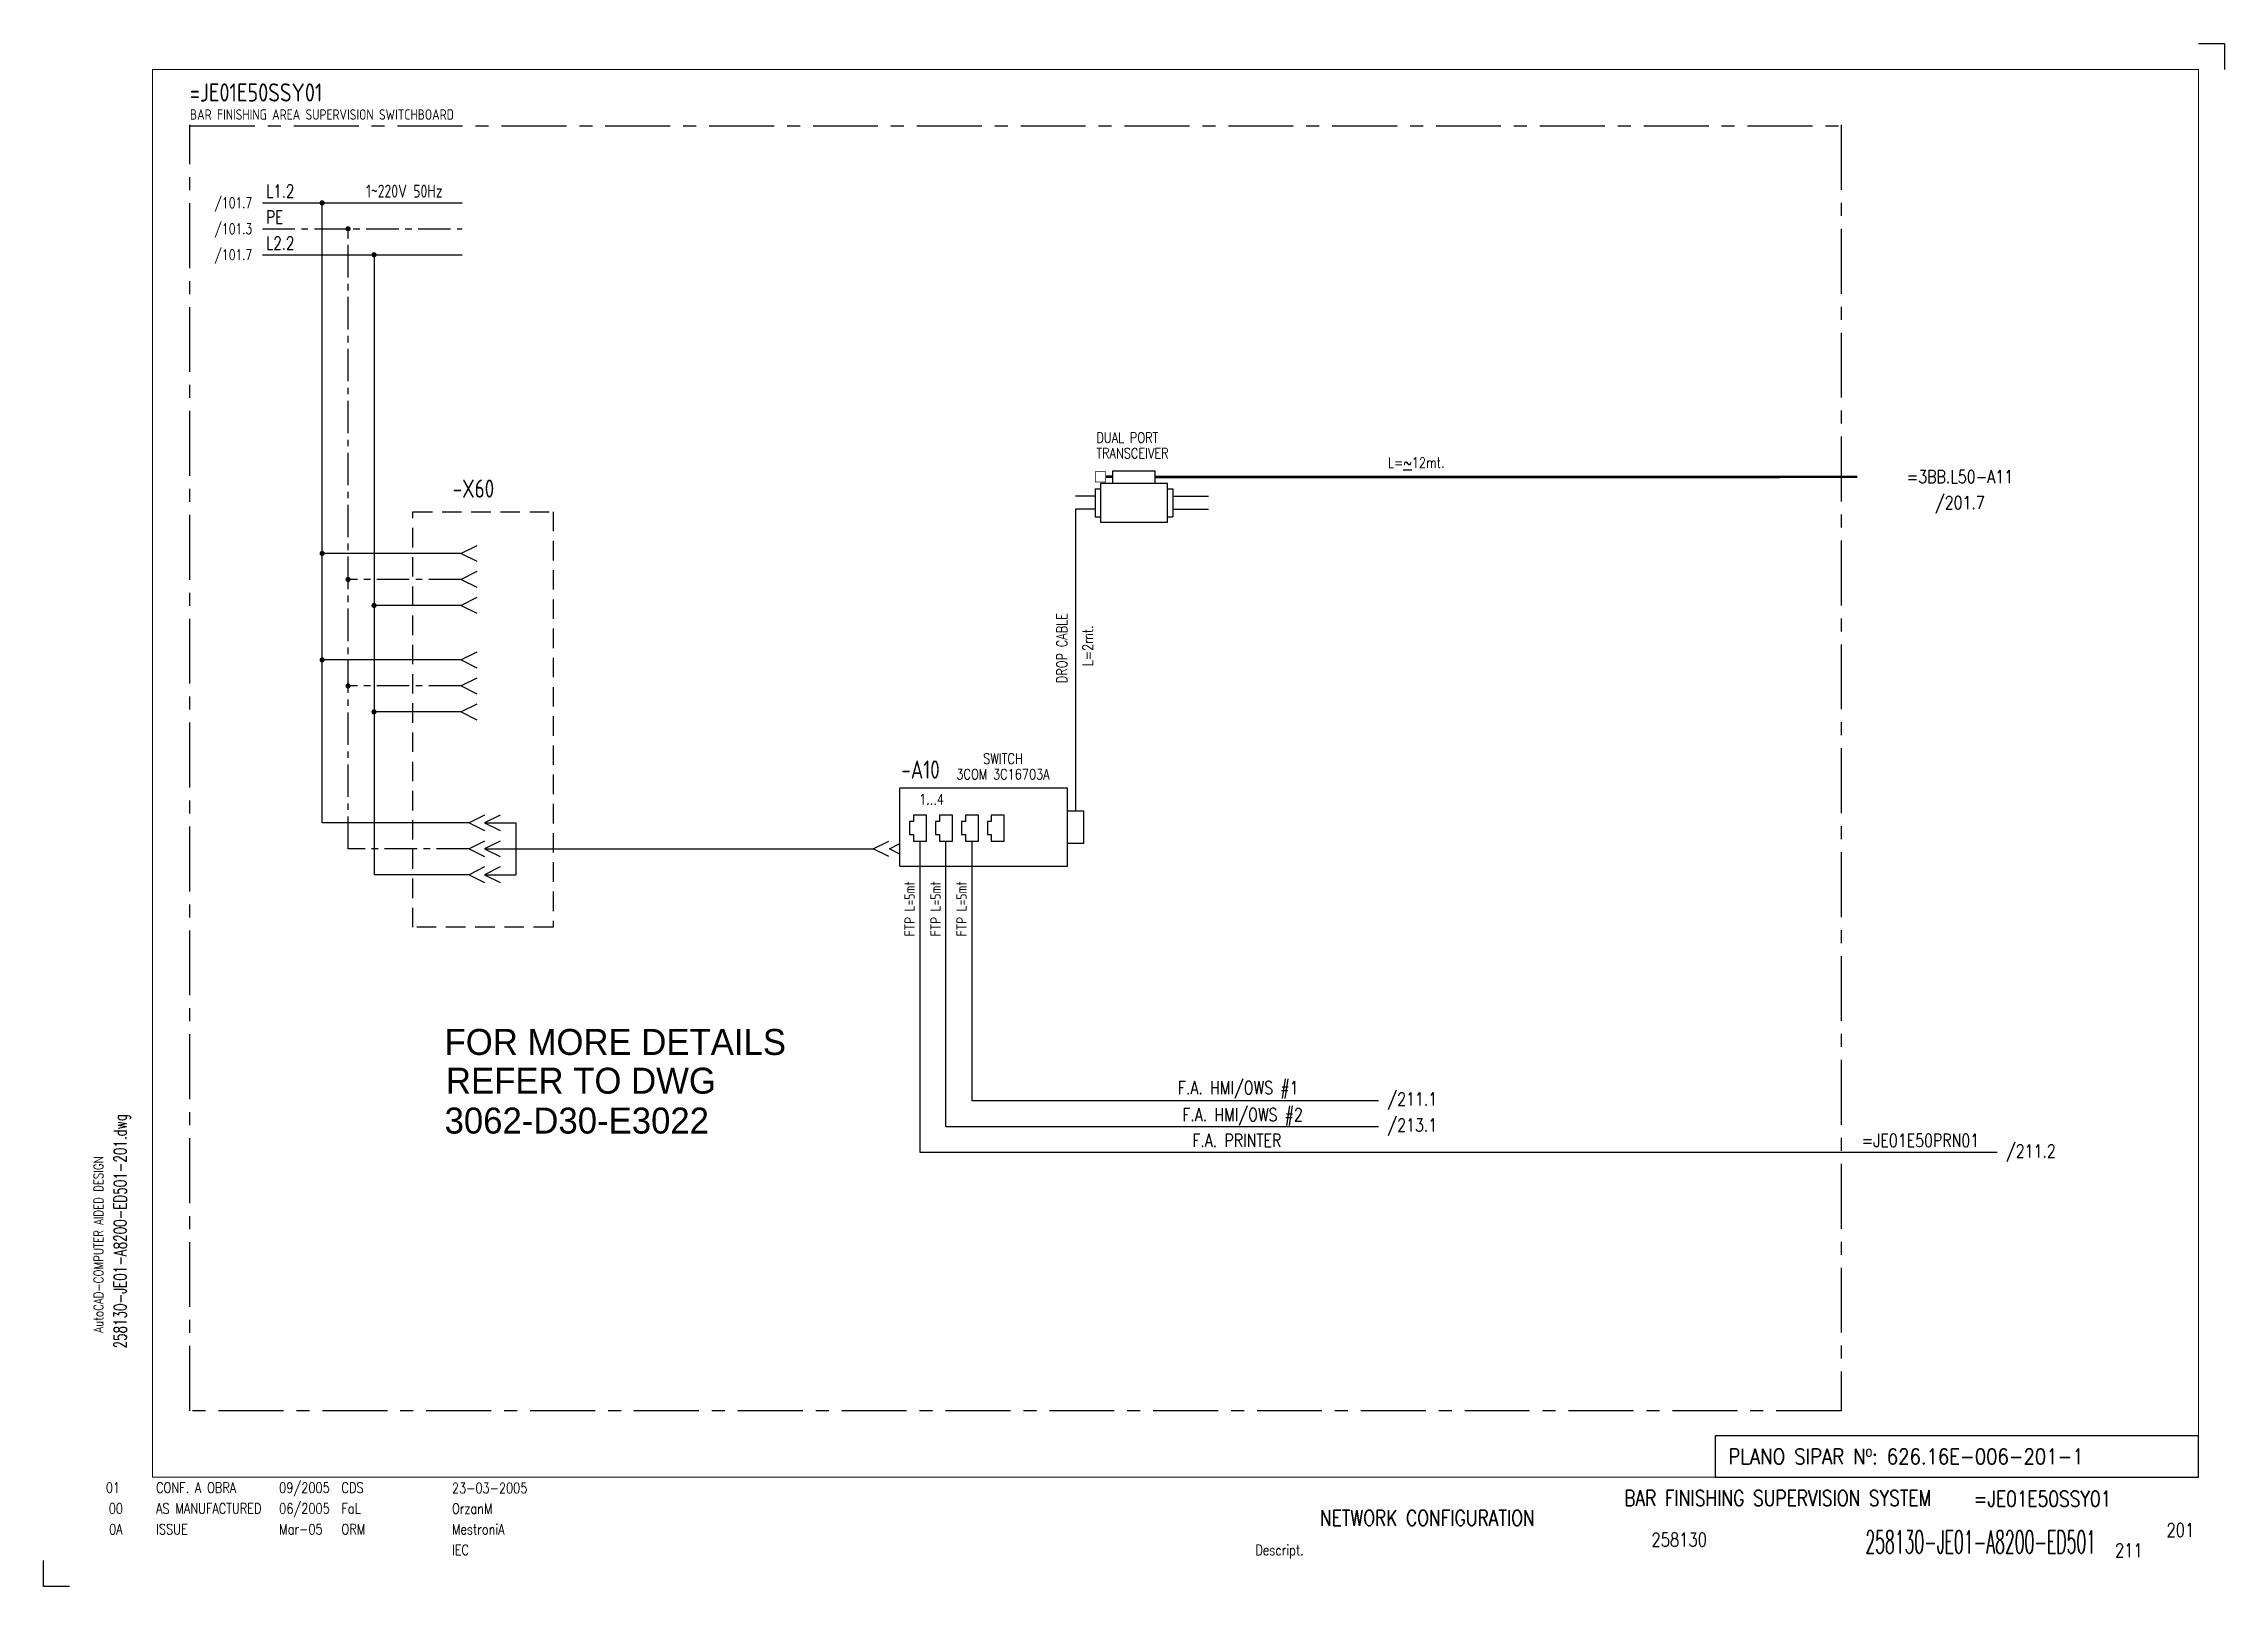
# Paper-space layout 'Layout1' of a CAD drawing. Extents: x 0 to 420, y 0 to 297.
# The model-space entities are those that its viewports show. They can reach past a viewport. Long polylines and large blocks are cut down to what shows.
import ezdxf
from ezdxf.enums import TextEntityAlignment as Align

# ---------------------------------------------------------------- set-up
doc = ezdxf.new("R2010")
doc.units = 0
doc.header["$MEASUREMENT"] = 0
for name, pattern in [('CENTER', [2, 1.25, -0.25, 0.25, -0.25]), ('HIDDEN', [0.375, 0.25, -0.125]), ('LTY1', [0])]:
    doc.linetypes.add(name, pattern=pattern)
doc.layers.get('0').update_dxf_attribs({"linetype": 'LTY1'})
for name, color, linetype in [('1', 1, 'CONTINUOUS'), ('CART', 7, 'CONTINUOUS'), ('PEN1', 3, 'LTY1')]:
    doc.layers.add(name, color=color, linetype=linetype)
doc.styles.add('arial', font='arial.ttf', dxfattribs={"width": 0.85, "height": 3})
doc.styles.add('DIN', font='DIN', dxfattribs={"width": 0.8})
doc.styles.add('NORMSCHRIFT', font='norm')
doc.styles.add('romans', font='romans.shx', dxfattribs={"width": 0.8, "height": 3})
doc.styles.add('SIMPLEX', font='simplex.shx', dxfattribs={"width": 0.85})

# ---------------------------------------------------------------- blocks, each defined once
blk = doc.blocks.new('BK04_WB100')
at = {"layer": 'CART', "color": 9}
for p, q in [((415, 297), (420, 297)), ((420, 297), (420, 292)), ((0, 0), (0, 5)), ((5, 0), (0, 0))]:
    blk.add_line(p, q, dxfattribs=at)
at = {"layer": 'CART', "color": 9, "style": 'romans', "width": 0.8}
blk.add_text('AutoCAD-COMPUTER AIDED DESIGN', height=1.8, rotation=90, dxfattribs=at).set_placement((11.47, 48.84))
at = {"layer": 'CART', "color": 2, "style": 'romans', "width": 0.7}
blk.add_attdef('FILE', text='', height=2.4, rotation=90, dxfattribs=at).set_placement((15.95, 68.38), align=Align.CENTER)
at = {"layer": 'CART', "color": 9, "style": 'romans', "width": 0.8}
for tag, height, p in [('MOD-3', 2, (13.92, 19)), ('ASSIEME', 3, (334, 17)), ('MOD-2', 2, (13.92, 15)), ('MOD-1', 2, (13.92, 11)), ('NR.COMMESSA', 2.6, (315, 9))]:
    blk.add_attdef(tag, text='', height=height, dxfattribs=at).set_placement(p, align=Align.MIDDLE)
for tag, p in [('REV-3', (21.66, 19)), ('DATA-3', (45.37, 19)), ('NOME-3', (57.37, 19)), ('REV-2', (21.66, 15)), ('DATA-2', (45.37, 15)), ('NOME-2', (57.37, 15)), ('REV-1', (21.66, 11)), ('DATA-1', (45.37, 11)), ('NOME-1', (57.37, 11))]:
    blk.add_attdef(tag, text='', height=2, dxfattribs=at).set_placement(p, align=Align.MIDDLE_LEFT)
for tag, p, height in [('DATA', (78.64, 17.94), 2), ('ESECUTORE', (78.64, 13.97), 2), ('CONTROLLORE', (78.64, 9.99), 2), ('NORMA', (78.64, 6.01), 2), ('TIPOLOGIA', (233.37, 6), 2), ('SEGUE', (398.93, 5.65), 2.6)]:
    blk.add_attdef(tag, p, '', height=height, dxfattribs=at)
at = {"layer": 'CART', "color": 2, "style": 'arial'}
for tag, height, p in [('CLIENTE', 3.4, (143.5, 17.18)), ("LOCALITA'", 2.4, (143.5, 12.2))]:
    blk.add_attdef(tag, text='', height=height, dxfattribs=at).set_placement(p, align=Align.MIDDLE)
at = {"layer": 'CART', "color": 2, "style": 'romans', "width": 0.8}
for tag, p in [('TITOLO-1/3', (266.5, 18.23)), ('TITOLO-1/2', (266.5, 15.73)), ('TITOLO-2/3', (266.5, 13.18)), ('TITOLO-2/2', (266.5, 10.68)), ('TITOLO-3/3', (266.5, 8.13))]:
    blk.add_attdef(tag, text='', height=3, dxfattribs=at).set_placement(p, align=Align.MIDDLE)
at = {"layer": 'CART', "color": 200, "style": 'romans', "width": 0.8}
blk.add_attdef('=', text='', height=3, dxfattribs=at).set_placement((371.69, 14.46), align=Align.BOTTOM_LEFT)
at = {"layer": 'CART', "color": 2, "style": 'romans'}
for tag, height, width, p in [('DISEGNO', 4.4, 0.5, (395.27, 6.35)), ('FOGLIO', 2.6, 0.8, (414.2, 9.56))]:
    blk.add_attdef(tag, text='', height=height, dxfattribs=dict(at, width=width)).set_placement(p, align=Align.RIGHT)
blk = doc.blocks.new('B5-3')
at = {"linetype": 'CONTINUOUS', "const_width": 0.5}
blk.add_lwpolyline([(-0.25, 0, 1), (0.25, 0, 1)], format="xyb", close=True, dxfattribs=at)

msp = doc.modelspace()

# ---------------------------------------------------------------- linework, layer by layer
at = {"color": 3, "linetype": 'CENTER', "ltscale": 10}
for p, q in [((26, 29.05), (26, 276.61)), ((26, 276.46), (344.02, 276.46)), ((344.02, 276.61), (344.02, 29.05)), ((344.02, 29.05), (26, 29.05))]:
    msp.add_line(p, q, dxfattribs=at)
at = {"color": 3}
for p, q in [((203.75, 210.04), (211.88, 210.04)), ((203.75, 207.6), (203.75, 210.04)), ((211.88, 207.6), (211.88, 210.04)), ((200.31, 206.57), (201.36, 206.57)), ((200.31, 206.57), (200.31, 201.15)), ((214.27, 207.6), (201.36, 207.6)), ((201.36, 207.6), (201.36, 200.13)), ((214.27, 200.13), (214.27, 207.6)), ((214.27, 206.57), (215.31, 206.57)), ((215.31, 206.57), (215.31, 201.15)), ((200.31, 201.15), (201.36, 201.15)), ((201.36, 200.13), (214.27, 200.13)), ((214.27, 201.15), (215.31, 201.15)), ((195.03, 148.94), (162.72, 148.94)), ((195.03, 133.94), (195.03, 148.94)), ((195.03, 144.58), (198.1, 144.58)), ((198.1, 144.58), (198.1, 138.29)), ((198.1, 138.29), (195.03, 138.29)), ((162.72, 133.94), (195.03, 133.94))]:
    msp.add_line(p, q, dxfattribs=at)
at = {"color": 1, "linetype": 'HIDDEN', "ltscale": 15}
for p, q in [((68.94, 122.15), (68.94, 202.15)), ((68.94, 202.15), (95.94, 202.15)), ((95.94, 202.15), (95.94, 122.15)), ((95.94, 122.15), (68.94, 122.15))]:
    msp.add_line(p, q, dxfattribs=at)
at = {"color": 7}
for p, q in [((200.31, 205.11), (196.56, 205.11)), ((200.31, 202.61), (196.56, 202.61)), ((215.31, 205.11), (222.19, 205.11)), ((215.31, 202.61), (222.19, 202.61))]:
    msp.add_line(p, q, dxfattribs=at)
for p, q in [((196.56, 202.61), (196.56, 144.58)), ((166.6, 138.75), (166.6, 78.82)), ((171.6, 83.82), (171.6, 138.75)), ((176.6, 138.75), (176.6, 88.82)), ((176.6, 88.82), (254.91, 88.82)), ((171.6, 83.82), (254.91, 83.82)), ((166.6, 78.82), (374.04, 78.82))]:
    msp.add_line(p, q)
at = {"linetype": 'Continuous'}
for p, q in [((81.25, 195.61), (78.25, 194.11)), ((78.25, 194.11), (81.25, 192.61)), ((81.25, 190.61), (78.25, 189.11)), ((78.25, 189.11), (81.25, 187.61)), ((81.25, 185.61), (78.25, 184.11)), ((78.25, 184.11), (81.25, 182.61)), ((81.25, 175.11), (78.25, 173.61)), ((78.25, 173.61), (81.25, 172.11)), ((81.25, 170.11), (78.25, 168.61)), ((78.25, 168.61), (81.25, 167.11)), ((81.25, 165.11), (78.25, 163.61)), ((78.25, 163.61), (81.25, 162.11)), ((82.75, 143.75), (79.75, 142.25)), ((85.75, 143.75), (82.75, 142.25)), ((79.75, 142.25), (82.75, 140.75)), ((82.75, 138.75), (79.75, 137.25)), ((82.75, 142.25), (85.75, 140.75)), ((85.75, 138.75), (82.75, 137.25)), ((157.61, 137.25), (160.61, 138.75)), ((79.75, 137.25), (82.75, 135.75)), ((82.75, 137.25), (85.75, 135.75)), ((160.61, 135.75), (157.61, 137.25)), ((160.72, 137.25), (162.72, 138.25)), ((162.72, 136.25), (160.72, 137.25)), ((82.75, 133.75), (79.75, 132.25)), ((79.75, 132.25), (82.75, 130.75)), ((85.75, 133.75), (82.75, 132.25)), ((82.75, 132.25), (85.75, 130.75))]:
    msp.add_line(p, q, dxfattribs=at)
at = {"color": 3, "linetype": 'Continuous'}
msp.add_line((162.72, 133.94), (162.72, 148.94), dxfattribs=at)
at = {"const_width": 0.16}
msp.add_lwpolyline([(200.36, 207.87), (200.36, 209.87), (202.36, 209.87), (202.36, 207.87)], close=True, dxfattribs=at)
at = {"color": 2, "const_width": 0.5}
for points in [[(202.36, 208.87), (203.75, 208.87)], [(211.88, 208.82), (347.1, 208.86)]]:
    msp.add_lwpolyline(points, dxfattribs=at)
at = {"layer": '1', "color": 3, "linetype": 'Continuous'}
for points in [[(167.84, 138.75), (167.84, 143.75), (165.34, 143.75), (165.34, 142.5), (164.59, 142.5), (164.59, 140), (165.34, 140), (165.34, 138.75), (167.84, 138.75)], [(172.84, 138.75), (172.84, 143.75), (170.34, 143.75), (170.34, 142.5), (169.59, 142.5), (169.59, 140), (170.34, 140), (170.34, 138.75), (172.84, 138.75)], [(177.84, 138.75), (177.84, 143.75), (175.34, 143.75), (175.34, 142.5), (174.59, 142.5), (174.59, 140), (175.34, 140), (175.34, 138.75), (177.84, 138.75)], [(182.84, 138.75), (182.84, 143.75), (180.34, 143.75), (180.34, 142.5), (179.59, 142.5), (179.59, 140), (180.34, 140), (180.34, 138.75), (182.84, 138.75)]]:
    msp.add_lwpolyline(points, dxfattribs=at)
at = {"layer": 'PEN1', "linetype": 'Continuous'}
for p, q in [((39.96, 261.61), (78.46, 261.61)), ((51.46, 142.25), (51.46, 261.61)), ((39.96, 251.61), (78.46, 251.61)), ((61.46, 251.61), (61.46, 132.25)), ((78.25, 194.11), (51.46, 194.11)), ((78.25, 184.11), (61.46, 184.11)), ((78.25, 173.61), (51.46, 173.61)), ((78.25, 163.61), (61.46, 163.61)), ((79.75, 142.25), (51.46, 142.25)), ((82.75, 142.25), (88.75, 142.25)), ((88.75, 142.25), (88.75, 132.25)), ((82.75, 137.25), (157.61, 137.25)), ((79.75, 132.25), (61.46, 132.25)), ((82.75, 132.25), (88.75, 132.25))]:
    msp.add_line(p, q, dxfattribs=at)
at = {"layer": 'PEN1', "linetype": 'CENTER', "ltscale": 5}
for p, q in [((39.96, 256.61), (78.46, 256.61)), ((56.46, 137.25), (56.46, 256.61)), ((78.25, 189.11), (56.46, 189.11)), ((78.25, 168.61), (56.46, 168.61)), ((79.75, 137.25), (56.46, 137.25))]:
    msp.add_line(p, q, dxfattribs=at)
at = {"layer": 'PEN1', "linetype": 'Continuous', "const_width": 0.5}
for points in [[(51.21, 194.11, 1), (51.71, 194.11, 1)], [(56.21, 189.11, 1), (56.71, 189.11, 1)], [(61.21, 184.11, 1), (61.71, 184.11, 1)], [(51.21, 173.61, 1), (51.71, 173.61, 1)], [(56.21, 168.61, 1), (56.71, 168.61, 1)], [(61.21, 163.61, 1), (61.71, 163.61, 1)]]:
    msp.add_lwpolyline(points, format="xyb", close=True, dxfattribs=at)

# ---------------------------------------------------------------- block references
at = {"layer": 'PEN1', "linetype": 'Continuous'}
for p in [(51.46, 261.61), (56.46, 256.61), (61.46, 251.61)]:
    msp.add_blockref('B5-3', p, dxfattribs=at)

# ---------------------------------------------------------------- texts
at = {"color": 3, "style": 'DIN', "width": 0.85}
msp.add_text('=JE01E50SSY01', height=3.5, dxfattribs=at).set_placement((26, 281.11))
for s, height, style, width, p in [('BAR FINISHING AREA SUPERVISION SWITCHBOARD', 2, 'DIN', 0.85, (26, 277.61)), ('L1.2', 2.5, 'romans', 0.75, (40.71, 262.61)), ('PE', 2.5, 'romans', 0.75, (40.71, 257.61)), ('L2.2', 2.5, 'romans', 0.75, (40.71, 252.61)), ('TRANSCEIVER', 2, 'romans', 0.8, (200.57, 212.41)), ('DUAL PORT', 2, 'romans', 0.8, (200.57, 215.41)), ('L=%%U~%%U12mt. ', 2, 'romans', 0.8, (256.73, 210.61))]:
    msp.add_text(s, height=height, dxfattribs=dict(style=style, width=width)).set_placement(p)
at = {"width": 0.8}
for s, height, style, p in [('1~220V 50Hz', 2.5, 'DIN', (67.29, 262.61)), ('=3BB.L50-A11', 2.5, 'SIMPLEX', (366.87, 207.64)), ('/201.7', 2.5, 'SIMPLEX', (366.87, 202.64)), ('SWITCH', 2, 'romans', (182.59, 153.6)), ('3COM 3C16703A', 2, 'romans', (182.59, 150.6)), ('1...4', 2, 'romans', (168.83, 145.78)), ('/211.1', 2.5, 'SIMPLEX', (261.41, 87.82)), ('/213.1', 2.5, 'SIMPLEX', (261.41, 82.82)), ('=JE01E50PRN01', 2.5, 'SIMPLEX', (359.29, 79.85)), ('/211.2', 2.5, 'SIMPLEX', (380.54, 77.82))]:
    msp.add_text(s, height=height, dxfattribs=dict(at, style=style)).set_placement(p, align=Align.CENTER)
for s, height, style, width, p in [('/101.7', 2, 'romans', 0.75, (37.96, 260.61)), ('/101.3', 2, 'romans', 0.75, (37.96, 255.61)), ('/101.7', 2, 'romans', 0.75, (37.96, 250.61)), ('F.A. HMI/OWS #1', 2.5, 'SIMPLEX', 0.8, (239.5, 90)), ('F.A. HMI/OWS #2', 2.5, 'SIMPLEX', 0.8, (240.34, 84.82)), ('F.A. PRINTER', 2.5, 'SIMPLEX', 0.8, (236.19, 79.85))]:
    msp.add_text(s, height=height, dxfattribs=dict(style=style, width=width)).set_placement(p, align=Align.RIGHT)
at = {"color": 3, "style": 'DIN', "width": 0.8}
for s, p in [('-X60', (80.6, 204.85)), ('-A10', (166.71, 150.76))]:
    msp.add_text(s, height=3.5, dxfattribs=at).set_placement(p, align=Align.CENTER)
at = {"style": 'romans', "width": 0.8}
for s, p in [('DROP CABLE', (194.92, 169.13)), ('L=2mt.', (199.92, 172.39))]:
    msp.add_text(s, height=2, rotation=90, dxfattribs=at).set_placement(p)
at = {"style": 'DIN', "width": 0.85}
for p in [(165.6, 130.99), (170.6, 130.99), (175.6, 130.99)]:
    msp.add_text('FTP L=5mt', height=2, rotation=90, dxfattribs=at).set_placement(p, align=Align.RIGHT)
at = {"linetype": 'Continuous', "style": 'NORMSCHRIFT'}
for s, p in [('FOR MORE DETAILS ', (75.04, 97.57)), ('REFER TO DWG', (75.3, 90.11)), ('3062-D30-E3022', (75.04, 82.43))]:
    msp.add_text(s, height=5, dxfattribs=at).set_placement(p)

psp = doc.layouts.get("Layout1")

# ---------------------------------------------------------------- linework, layer by layer
at = {"layer": 'CART', "color": 2}
psp.add_lwpolyline([(321.96, 21), (415, 21), (415, 29), (321.96, 29)], close=True, dxfattribs=at)

# ---------------------------------------------------------------- block references
psp.add_blockref('BK04_WB100', (0, 0)).add_auto_attribs({'TIPOLOGIA': 'Descript.', 'TITOLO-2/3': 'NETWORK CONFIGURATION', 'ASSIEME': 'BAR FINISHING SUPERVISION SYSTEM', '=': '=JE01E50SSY01', 'NR.COMMESSA': '258130', 'DISEGNO': '258130-JE01-A8200-ED501', 'FOGLIO': '201', 'SEGUE': '211', 'DATA': '23-03-2005', 'ESECUTORE': 'OrzanM', 'CONTROLLORE': 'MestroniA', 'NORMA': 'IEC', 'MOD-1': '0A', 'REV-1': 'ISSUE', 'DATA-1': 'Mar-05', 'NOME-1': 'ORM', 'MOD-2': '00', 'REV-2': 'AS MANUFACTURED', 'DATA-2': '06/2005', 'NOME-2': 'FaL', 'MOD-3': '01 ', 'REV-3': 'CONF. A OBRA', 'DATA-3': '09/2005', 'NOME-3': 'CDS', 'FILE': '258130-JE01-A8200-ED501-201.dwg'})

# ---------------------------------------------------------------- texts
at = {"color": 3, "style": 'romans', "width": 0.85}
psp.add_text('PLANO SIPAR Nº: 626.16E-006-201-1', height=3, dxfattribs=at).set_placement((324.48, 23.5))

# ---------------------------------------------------------------- viewports
at = {"layer": '0'}
psp.add_viewport(center=(218, 156.5), size=(394, 271), view_center_point=(215.82, 151.76), view_height=271, dxfattribs=at)

doc.saveas('drawing.dxf')
